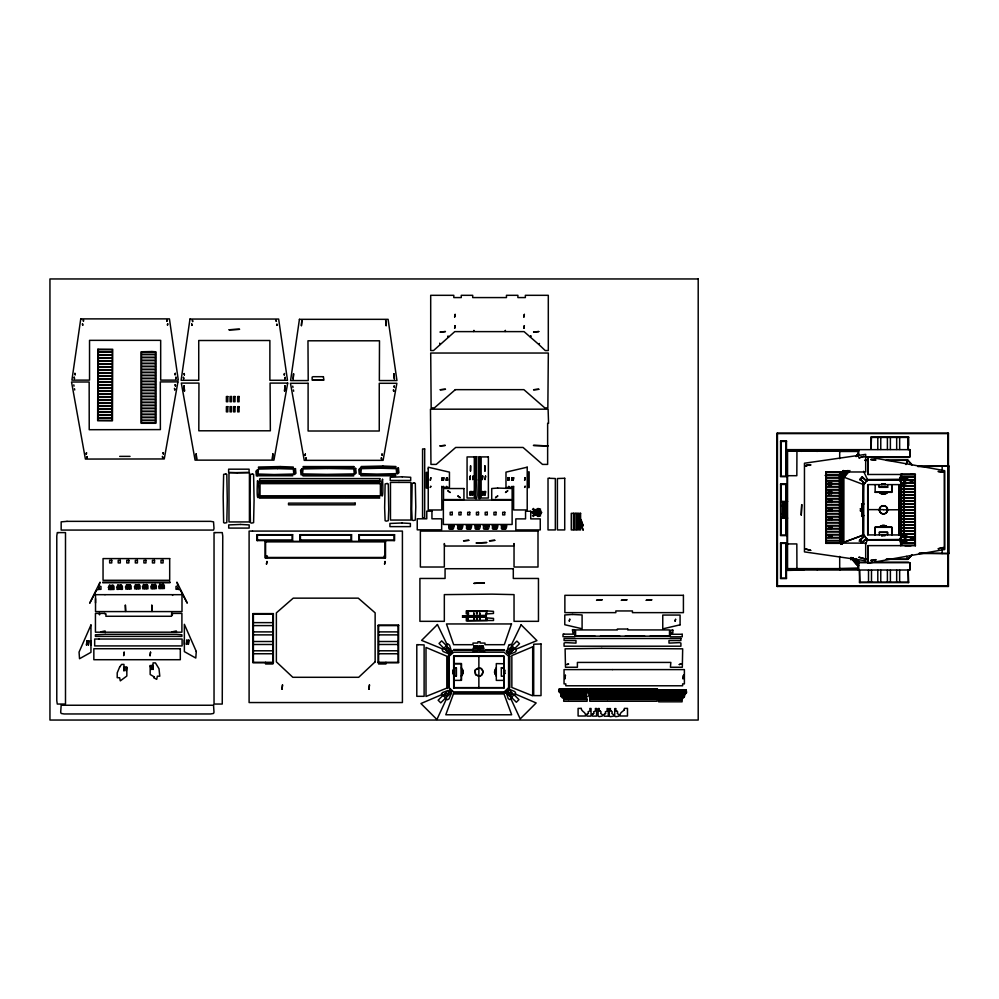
<?xml version="1.0" encoding="UTF-8"?>
<svg xmlns="http://www.w3.org/2000/svg" width="999" height="999" viewBox="0 0 999 999"><rect width="100%" height="100%" fill="white"/><g stroke="black" fill="none" stroke-linecap="round" stroke-linejoin="round"><path stroke-width="1.5" d="M786.475 502.522L786.475 484.453L780.581 484.453M99.326 589.36L98.851 587.924L98.851 589.36L96.641 590.059L89.698 603.221L100.025 582.205L98.976 585.988L100.961 586.488L100.961 589.36L99.326 589.36L99.326 587.924M504.595 671.403L504.445 671.216M504.582 673.101L504.595 672.752M463.124 672.714L463.174 671.952M857.542 565.509L857.966 561.738L856.006 559.49M855.069 559.977L858.041 563.386L858.178 561.613L856.218 559.365M474.962 670.928L475.911 674.937L478.871 676.161M482.929 671.977L481.743 674.837M533.366 513.486A1.299 1.299 0 0 0 533.741 512.812L534.178 512.624M534.015 512.137L534.065 511.75A2.76 2.76 0 0 1 536.013 509.802L536.338 509.752M536.338 509.527C534.84 508.916 533.104 512.949 534.253 511.675A2.51 2.51 0 0 1 536.101 509.977L536.938 509.315L537.387 510.027A2.51 2.51 0 0 1 539.098 511.875L539.135 512.387M539.46 512.574L539.385 513.174A2.76 2.76 0 0 1 537.437 515.122L536.763 515.209M879.295 509.627L879.42 508.691A4.183 4.183 0 0 1 887.512 508.691L887.636 509.627M883.591 509.815L899.112 509.765M539.135 512.624L539.71 512.599M83.179 319.98L83.416 321.341L83.641 320.055M539.672 512.812L538.736 514.66L536.825 514.897M810.676 550.387L805.631 549.013L810.676 550.349M870.766 459.577L875.986 460.027L870.828 459.577M938.273 471.715L943.443 472.165L938.298 471.253M533.641 512.212L533.741 512.325A1.299 1.299 0 0 0 533.354 511.6M494.68 671.203L495.442 669.018M462.712 674.175L462.974 673.463M538.436 512.899L538.249 513.349A1.848 1.848 0 0 1 535.726 514.023L535.339 513.736A1.848 1.848 0 0 1 535.339 511.113L535.726 510.826A1.848 1.848 0 0 1 537.125 510.639L537.574 510.826A1.848 1.848 0 0 1 538.436 512.899L535.714 513.648M478.871 667.782L475.249 669.879L475.249 674.075M532.729 512.075C537.025 514.66 528.871 510.439 532.679 512.949M867.407 539.735L899.25 539.485L903.533 534.915L903.533 484.615L899.25 480.044L901.797 474.013M905.968 464.373L907.754 460.239L886.313 460.239M900.599 480.531L899.537 479.57L867.407 479.807L866.483 480.619L867.382 479.582L899.412 479.695L901.922 474.063M905.968 464.535L907.891 460.289L912 464.672M865.509 544.13L867.519 539.885L899.537 540.009L900.623 539.023M462.362 674.862L461.451 675.948M475.362 669.954L478.871 667.919M478.871 687.624L478.871 656.331M882.904 535.452L882.317 535.514M840.371 473.963L843.393 470.492L840.359 474.001M855.743 456.368L858.678 454.083M840.546 474.1L843.618 470.629M856.18 456.181L858.129 453.946M840.609 474.275L843.843 470.741M856.143 456.63L857.791 454.021M844.654 470.991L840.646 475.586L842.557 476.236L842.557 543.581L840.921 544.018L840.883 475.761L843.044 476.198L848.076 470.504M840.758 475.586L844.767 470.979M841.42 543.993L841.046 475.586L844.867 471.128M845.142 471.216L841.133 475.811L841.183 544.018L842.482 543.618L842.344 476.198M841.245 476.061L845.366 471.278M846.203 471.565L842.482 476.186L840.958 475.649M847.077 470.666L842.457 475.961L842.582 543.394M842.656 476.073L847.389 470.566M847.439 470.904L842.819 476.198L842.282 543.581M859.639 540.034L862.199 542.694L859.639 540.034L864.197 536.051L863.323 535.089L843.868 542.307L843.905 477.16L848.813 471.528M849.924 470.529L843.868 477.272M864.51 483.116C862.811 486.65 864.385 479.845 859.639 479.545L862.075 476.773L866.62 480.731M860.114 479.92L862.549 477.135M867.694 479.582L866.595 481.306L862 477.297M867.694 480.057L863.71 484.615L863.71 534.915L867.694 539.972M496.303 667.707L494.48 671.977L496.303 676.248M900.723 538.461L899.412 539.885L901.922 545.516M902.596 536.463L903.908 535.089L903.908 484.49L902.596 483.066M915.059 539.572L904.033 535.214L903.158 536.326M904.345 542.519L906.88 539.822M906.767 540.084L904.507 542.345M904.682 542.832L907.204 540.134M911.875 554.782L907.754 559.353L886.313 559.353M886.313 559.178L907.891 559.29L912 554.907M461.451 676.111L463.286 671.952L461.451 667.782M538.886 510.414L539.423 509.902A2.398 2.398 0 0 0 538.586 509.465L538.473 509.777A3.284 3.284 0 0 0 537.487 508.653A2.522 2.522 0 0 1 539.198 508.791L538.886 508.978A6.219 6.219 0 0 1 539.772 509.577L540.534 509.04L540.072 509.84A3.147 3.147 0 0 1 540.909 511.151L541.133 511.813A1.686 1.686 0 0 0 541.783 512.487A1.449 1.449 0 0 0 541.133 513.261M539.048 510.626L539.597 510.102A2.572 2.572 0 0 1 540.209 511.201A1.573 1.573 0 0 1 540.247 511.838L539.959 512.187M879.432 527.185L879.907 526.735A5.557 5.557 0 0 1 886.975 526.735L887.449 527.185M907.891 460.289L886.313 460.414M904.52 477.21L906.767 479.495M900.449 481.343L905.181 476.898M902.322 483.329L907.816 478.171M902.934 483.454L907.342 479.333L904.807 476.635L900.411 480.756L904.682 476.71L907.204 479.445M904.033 535.214L904.083 484.49L903.133 483.229M863.323 535.089L864.51 536.413M863.423 535.164L864.797 536.163L859.128 541.121M860.926 543.181L866.595 538.224L867.694 539.485M866.483 538.961L867.519 540.059L899.525 539.747M862.075 542.819L866.633 538.836M867.519 539.885L866.308 538.473M858.678 561.251L857.841 561.488L855.394 558.678M858.678 563.399L857.679 563.736L852.659 557.991M850.611 557.554L857.804 565.784L858.678 565.534M480.894 675.486L479.021 676.011M903.908 484.49L915.109 480.132M843.868 542.307L863.248 535.114L863.323 515.309M883.016 484.178L882.367 484.065M884.327 484.19L883.953 484.065M875.911 559.615L870.766 560.526L872.177 560.764M942.169 548.176C948.688 546.041 929.132 551.023 943.356 547.477M73.801 384.865L74.026 386.151M74.488 388.711L74.725 389.985M875.986 560.077L870.766 560.526L872.177 560.764M867.906 563.249L868.081 545.629L867.906 563.249L944.53 549.487L944.467 470.629L867.906 456.868L867.969 474.475L867.906 456.868M292.744 386.138L292.957 387.425M293.431 389.985L293.656 391.258M275.749 320.229L276.436 321.428L275.687 319.892M276.661 325.362L276.898 323.988L277.11 325.274M805.544 465.634L810.676 464.697L805.556 465.596L806.917 465.884M805.644 466.058L806.842 465.372M809.477 465.384L810.763 465.159M479.021 676.148C484.215 676.223 484.215 667.732 479.021 667.807M533.691 512.799L534.203 512.974A2.51 2.51 0 0 0 535.901 514.81L537.2 514.872A2.51 2.51 0 0 0 539.048 513.161L539.76 512.812M885.151 535.202L881.73 535.264M817.394 451.011L817.332 449.687L817.332 450.524L807.367 450.537M119.693 456.381L130.045 456.368M776.985 433.603L948.438 433.603M871.028 437.437L908.665 437.437M780.581 441.446L786.475 441.446M908.665 445.467L908.191 436.963L908.191 449.625L909.877 449.625L909.877 456.968L864.884 456.968M547.639 445.904L547.639 423.301L548.563 423.301L548.101 409.178L430.482 409.178L430.956 464.41L436.238 464.41L455.694 447.452L523.051 447.452L542.507 464.41L547.639 464.41L547.639 445.904L533.391 445.417L548.101 445.904M908.191 448.913L908.665 436.963L871.028 436.963L871.028 448.913L871.49 436.963M803.833 450.049L787.549 450.049L787.549 570.429L803.833 569.954M833.853 450.337L834.777 450.549M787.175 450.549L839.697 450.537L839.697 458.641M787.175 451.011L858.678 451.048M839.934 451.473L858.203 451.473M839.697 451.585L839.21 450.537M871.028 457.417L908.665 457.417M864.872 460.239L867.931 460.239M864.872 460.414L867.931 460.414M917.906 466.121L949.05 466.121L949.05 553.533L919.33 553.533M917.906 466.583L948.775 466.121M944.53 470.629L944.53 549.487M825.911 471.978L865.683 471.978L865.683 454.37L804.457 463.224L804.457 551.885L865.683 560.739L865.683 543.119L825.911 543.119M900.661 545.754L900.661 474.225L911.1 474.225M867.906 474.475L915.421 474.475M901.061 474.7L914.897 474.7L914.897 476.885L901.061 476.885L901.061 474.7L901.123 476.885M825.112 475.437L840.097 475.449L840.097 542.682M787.087 475.699L796.827 475.699L796.94 450.999M840.621 475.761L841.42 475.811M780.581 476.211L786.475 476.211M901.061 477.347L914.897 477.347L914.897 479.882L901.061 479.882L901.061 477.347L901.123 479.882M899.412 479.52L867.519 479.695L863.623 471.316M901.061 480.344L914.897 480.344L914.897 482.879L901.061 482.879L901.061 480.344L901.123 482.879M831.605 483.229L828.271 482.792L831.605 482.792L831.605 484.877L828.271 484.877L831.605 484.44M901.061 483.341L914.897 483.341L914.897 485.876L901.061 485.876L901.061 483.341L901.123 485.876M881.717 484.353L885.114 484.328M881.692 484.303L885.151 484.303M863.248 484.615L864.797 483.366L860.201 479.358M901.061 486.338L914.897 486.338L914.897 488.873L901.061 488.873L901.061 486.338L901.123 488.873M887.599 487.175L879.345 487.175L879.345 484.74M901.061 489.335L914.897 489.335L914.897 491.87L901.061 491.87L901.061 489.335L901.123 491.87M831.605 491.983L828.271 491.533L831.605 491.533L831.605 493.631L828.271 493.631L831.605 493.181M875.236 492.195L891.732 492.195L891.732 484.74M901.061 492.332L914.897 492.332L914.897 494.867L901.061 494.867L901.061 492.332L901.123 494.867M840.708 493.956L842.819 493.956M840.708 494.418L842.819 494.418M901.061 495.329L914.897 495.329L914.897 497.864L901.061 497.864L901.061 495.329L901.123 497.864M901.061 498.326L914.897 498.326L914.897 500.861L901.061 500.861L901.061 498.326L901.123 500.861M831.605 500.736L828.271 500.287L831.605 500.287L831.605 502.385L828.271 501.935M901.061 501.323L914.897 501.323L914.897 503.858L901.061 503.858L901.061 501.323L901.123 503.858M787.624 501.523L780.681 501.498L780.768 518.119M861.588 503.796L863.71 503.796M861.75 504.258L863.71 504.258M901.061 504.32L914.897 504.32L914.897 506.855L901.061 506.855L901.061 504.32L901.123 506.855M780.768 505.669L787.175 505.669M780.768 505.906L787.175 505.906M901.061 507.317L914.897 507.317L914.897 509.852L901.061 509.852L901.061 507.317L901.123 509.852M860.351 508.691L862.212 508.691M860.976 509.153L862.212 509.153L862.212 503.796M831.605 509.49L828.271 509.053L831.605 509.053L831.605 511.138L828.271 511.138L831.605 510.701M867.819 509.627L883.291 509.627M901.061 510.314L914.897 510.314L914.897 512.849L901.061 512.849L901.061 510.314L901.123 512.849M534.515 510.489L532.504 509.44L533.404 508.454L534.702 510.264M860.976 510.427L862.212 510.427L862.212 516.545M860.351 510.889L862.212 510.889M539.123 512.15L539.785 512.15M539.135 512.337L539.785 512.387M901.061 513.324L914.897 513.324L914.897 515.846L901.061 515.846L901.061 513.324L901.123 515.846M780.768 513.736L787.175 513.736M780.768 513.973L787.175 513.973M861.75 515.309L863.71 515.309M861.588 515.771L863.71 515.771M901.061 516.308L914.897 516.308L914.897 518.843L901.061 518.843L901.061 516.308L901.123 518.843M781.056 518.094L787.624 518.119M831.605 518.244L828.271 517.807L831.605 517.807L831.605 519.892M901.061 519.305L914.897 519.305L914.897 521.84L901.061 521.84L901.061 519.305L901.123 521.84M901.061 522.302L914.897 522.302L914.897 524.837L901.061 524.837L901.061 522.302L901.123 524.837M901.061 525.299L914.897 525.299L914.897 527.834L901.061 527.834L901.061 525.299L901.123 527.834M840.708 525.387L842.819 525.387M840.708 525.849L842.819 525.849M831.605 526.997L828.271 526.56L831.605 526.56L831.605 528.646L828.271 528.646L831.605 528.209M901.061 528.296L914.897 528.296L914.897 530.831L901.061 530.831L901.061 528.296L901.123 530.831M901.061 531.306L914.897 531.306L914.897 533.828L901.061 533.828L901.061 531.306L901.123 533.828M879.407 532.38L887.462 532.38L887.462 534.79M901.061 534.303L914.897 534.303L914.897 536.825L901.061 536.825L901.061 534.303L901.123 536.825M862.212 534.915L863.71 534.915M899.25 534.915L899.25 484.615L867.694 484.615L867.694 534.915L899.575 534.952M257.417 535.152L292.183 535.152M300.412 535.152L351.099 535.152M359.34 535.152L394.106 535.152M780.581 535.127L786.475 535.127M831.605 535.751L828.271 535.314L831.605 535.314L831.605 537.4M881.73 535.626L885.189 535.664L885.139 534.84M831.605 536.962L828.271 537.4M901.061 537.3L914.897 537.3L914.897 539.835L901.061 539.835L901.061 537.3L901.123 539.835M257.417 540.122L292.183 540.122M300.412 540.122L351.099 540.122M359.34 540.122L394.106 540.122M901.061 540.297L914.897 540.297L914.897 542.832L901.061 542.832L901.061 540.297L901.123 542.832M265.122 541.458L385.502 541.458M780.581 543.369L786.475 543.369M840.721 543.356L825.911 543.356L825.911 471.828L840.721 471.828L840.708 543.993M901.061 543.294L914.897 543.294L914.897 545.292L901.061 545.292L901.061 543.294L901.123 545.292M787.087 543.931L796.827 543.931L796.94 568.631M867.906 545.629L915.421 545.629M919.33 553.059L948.775 553.533M265.584 555.981L267.345 555.981L267.345 557.467M385.027 555.981L384.178 555.981L384.178 557.467M265.597 557.467L385.04 557.467M864.872 559.178L867.981 559.178M864.872 559.353L867.931 559.353M859.502 562.175L868.93 562.175M874.887 562.175L908.665 562.175M858.641 562.699L909.877 562.699L909.877 570.017L787.175 569.992L787.175 449.65L801.473 449.65L801.473 451.398M858.203 568.169L839.197 568.643M787.175 568.618L858.678 568.606L858.678 560.938L858.203 568.631M787.175 569.093L839.697 569.093L839.697 556.406M908.191 570.679L908.665 582.617L859.502 582.617L859.502 570.679L859.977 582.617M780.581 578.134L786.475 578.134M859.502 582.155L908.665 582.155M776.985 585.976L948.438 585.976M177.635 587.862L178.109 589.298L180.32 589.984L187.263 603.146L176.935 582.142L177.984 585.913L175.999 586.425L175.999 589.298L177.635 589.298L177.635 587.862L177.635 589.298M95.529 598.613L95.529 602.921M252.922 614.085L273.376 614.085M253.396 622.627L272.902 622.627M253.396 625.599L272.902 625.599M378.134 625.599L398.589 625.599M253.396 631.892L272.902 631.892M378.609 631.892L398.114 631.892M253.396 634.877L272.902 634.877M378.609 634.877L398.114 634.877M184.365 640.059L184.365 644.367M90.959 640.746L90.959 645.054M253.396 641.508L272.902 641.508M378.609 641.508L398.114 641.508M253.396 644.492L272.902 644.492M378.609 644.492L398.114 644.492M253.396 650.786L272.902 650.786M378.609 650.786L398.114 650.786M253.396 653.758L272.902 653.758M378.609 653.758L398.114 653.758M453.721 656.193L504.02 656.193L504.058 688.086M252.922 662.3L273.376 662.3M378.134 662.3L398.589 662.3M453.846 663.561L461.451 663.561L461.451 680.369L453.846 680.369M453.846 663.686L461.326 663.686L461.326 680.244M503.896 663.748L496.303 663.611L496.303 680.381L503.896 680.381M503.896 667.707L501.323 667.707L501.323 676.248L503.896 676.111M453.846 667.919L456.393 667.794L456.393 676.111L453.846 676.111L456.268 675.973L456.268 667.919M501.461 667.856L503.896 667.856M503.921 670.242L504.757 670.192M453.022 673.701L453.022 670.229L453.796 670.279L452.972 670.229L452.972 673.701L453.808 673.651M503.933 673.613L504.757 673.613M453.721 687.749L504.02 687.749M503.971 692.582L453.409 692.582L453.409 693.256L503.721 693.256L503.721 692.582M807.404 569.093L801.685 569.08L801.685 569.979M809.977 569.105L817.369 569.105M537.037 509.74L537.437 509.802A2.76 2.76 0 0 1 539.385 511.75L539.472 512.387M536.6 515.197L536.013 515.122A2.76 2.76 0 0 1 534.065 513.174L534.015 512.812M478.871 676.023L476.011 674.837M883.865 535.501L884.502 535.364M537.037 509.502L538.923 510.452L539.685 512.387M536.588 515.447L534.515 514.473L533.778 512.812M843.905 477.16L863.323 484.503M903.908 535.089L915.109 539.448M839.335 475.187L839.747 542.832M480.894 668.468L482.792 670.928M863.423 484.365L863.086 503.796M539.023 514.323L539.71 514.747A2.423 2.423 0 0 0 540.247 513.511L540.222 513.136A2.747 2.747 0 0 0 539.86 512.737M902.921 536.113L907.342 540.259L904.807 542.944L900.399 538.811M902.322 536.213L907.08 540.671M900.449 538.199L905.943 543.356M538.861 514.522L539.398 515.072A2.423 2.423 0 0 1 538.598 515.521L538.461 515.234A4.046 4.046 0 0 1 537.474 516.308A2.772 2.772 0 0 0 539.21 516.171L538.861 515.996A3.834 3.834 0 0 0 539.597 515.584L540.546 515.946L540.009 515.234A3.834 3.834 0 0 0 541.046 513.511M911.875 464.797L907.754 460.239M904.345 477.023L906.88 479.72M899.412 479.695L900.723 481.081M860.114 539.622L862.549 542.395M856.155 558.903L858.203 561.251M855.206 559.44L858.203 562.874M854.27 558.728L858.228 563.274M854.52 559.353L858.041 563.386M852.909 557.829L857.891 563.598M852.834 558.354L857.679 563.623M851.348 557.504L858.203 565.372M852.047 558.478L858.191 565.534M851.298 558.016L857.754 565.372M851.485 558.566L856.53 564.36M856.168 558.591L858.191 560.914L855.806 558.828M448.613 336.988L447.977 335.989L448.289 337.262M440.334 344.205L439.697 343.206L440.01 344.48M906.568 556.418L907.891 559.29M462.712 669.717L462.974 670.441M494.83 673.513L495.092 674.25M857.891 456.206L857.542 454.295L857.679 456.068M494.63 671.977L494.68 672.752M504.283 670.204L504.295 673.613M810.014 450.986L801.685 450.549L801.722 449.65L909.877 449.65L909.839 456.968M948.438 467.033L948.438 433.141L776.985 433.141L776.985 586.45L948.438 586.45L948.438 552.584M947.976 433.141L947.976 467.033M947.976 552.584L947.976 586.45M947.751 466.121L947.751 553.533M942.157 466.121L942.157 470.654M942.157 548.975L942.157 553.533M915.359 545.754L915.296 474.225L911.038 473.976M915.234 474.475L915.234 545.629M914.834 474.7L914.834 476.885M914.834 477.347L914.834 479.882M914.834 480.344L914.834 482.879M914.834 483.341L914.834 485.876M914.834 486.338L914.834 488.873M914.834 489.335L914.834 491.87M914.834 492.332L914.834 494.867M914.834 495.329L914.834 497.864M914.834 498.326L914.834 500.861M914.834 501.323L914.834 503.858M914.834 504.32L914.834 506.855M914.834 507.317L914.834 509.852M914.834 510.314L914.834 512.849M914.834 513.324L914.834 515.846M914.834 516.308L914.834 518.843M914.834 519.305L914.834 521.84M914.834 522.302L914.834 524.837M914.834 525.299L914.834 527.834M914.834 528.296L914.834 530.831M914.834 531.306L914.834 533.828M914.834 534.303L914.834 536.825M914.834 537.3L914.834 539.835M914.834 540.297L914.834 542.832M914.834 543.294L914.834 545.292M911.013 545.754L904.982 545.754M909.839 562.699L909.839 570.017M908.191 569.954L908.191 582.617M899.649 437.437L899.649 449.438M899.649 570.142L899.649 582.155M899.112 484.74L899.112 534.79M896.677 437.437L896.677 449.438M896.677 570.142L896.677 582.155M891.87 484.74L891.87 492.332L887.749 492.332A5.919 5.919 0 0 1 879.195 492.332L875.099 492.332L875.236 484.74M891.87 534.79L891.87 527.185L875.049 527.185L875.049 534.79M891.732 534.79L891.732 527.31L875.174 527.31L875.174 534.79M890.384 437.437L890.384 449.438M890.384 570.142L890.384 582.155M887.599 484.74L887.749 487.325L879.195 487.325L879.195 484.74M887.599 534.79L887.599 532.242L879.282 532.242L879.407 534.79M887.399 437.437L887.399 449.438M887.399 570.142L887.399 582.155M885.151 484.715L885.151 483.891L881.692 483.891L881.73 484.715M880.768 437.437L880.768 449.438M880.768 570.142L880.768 582.155M877.796 437.437L877.796 449.438M877.796 570.142L877.796 582.155M871.49 570.142L871.49 582.155M868.518 570.142L868.518 582.155M867.819 484.74L867.819 534.79M863.248 484.465L863.323 504.258M863.086 515.771L863.086 535.114M861.75 503.796L861.75 509.153M861.75 510.427L861.75 515.771M860.976 508.691L860.976 510.889M860.514 508.691L860.514 510.889M858.678 451.011L858.678 456.168M858.441 449.65L858.441 451.048M858.441 568.606L858.441 570.017M858.403 449.65L858.403 451.048M858.403 568.606L858.403 570.017M858.203 451.011L858.203 456.168M839.884 449.687L839.884 451.011M839.884 568.631L839.847 569.954M839.697 472.24L839.697 475.449M836.4 450.549L836.2 451.011M831.393 482.792L831.393 484.877M831.393 491.533L831.405 493.631M831.393 500.287L831.393 502.385M831.393 509.053L831.393 511.138M831.405 517.807L831.393 519.892M831.405 526.56L831.393 528.646M831.405 535.314L831.393 537.4M829.27 482.792L829.282 484.877M829.27 491.533L829.282 493.631M829.282 500.287L829.282 502.385M829.282 509.053L829.282 511.138M829.27 517.807L829.282 519.892M829.27 526.56L829.282 528.646M829.27 535.314L829.282 537.4M829.07 482.792L829.07 484.877M829.07 491.533L829.07 493.631M829.07 500.287L829.07 502.385M829.07 509.053L829.07 511.138M829.07 517.807L829.07 519.892M829.07 526.56L829.07 528.646M829.07 535.314L829.07 537.4M817.394 568.631L817.369 569.979M817.095 450.537L817.095 451.473M786.475 502.21L786.475 483.978L780.581 483.978L780.581 535.601L786.475 535.601L786.475 517.482M786.013 441.446L786.013 476.211M786.013 484.453L786.013 502.522M786.013 517.482L786.013 535.127M786.013 543.369L786.013 578.134M785.414 501.523L785.414 518.119M785.314 501.523L785.314 518.119M784.14 501.523L784.04 518.119M782.766 501.523L782.754 518.119M782.679 501.523L782.679 518.119M781.056 441.446L781.056 476.211M781.043 517.482L781.056 535.127M781.056 543.369L781.056 578.134M777.447 433.141L777.447 586.45M672.24 632.842L671.39 632.842M669.043 636.176L650.099 636.176M644.667 636.176L625.262 636.176M619.83 636.176L600.424 636.176M594.992 636.176L576.048 636.151M533.004 511.563L533.004 513.374M504.707 670.192L504.707 673.651M484.415 652.21L484.415 650.724L479.495 650.724L479.495 649.487L478.221 649.487L478.221 650.724L473.364 650.724L473.364 652.21M480.307 615.372L479.732 612.812L479.732 615.372M480.257 617.12L479.695 619.692L479.695 617.12M474.375 615.372L473.801 612.812L473.801 615.372M474.325 617.12L473.763 619.692L473.763 617.12M468.444 615.372L468.444 612.812L467.869 615.372M468.394 617.12L467.832 619.692L467.832 617.12M453.658 656.168L453.696 688.086M453.434 670.242L453.446 673.688M398.114 625.599L398.114 662.3M394.106 534.69L394.106 540.584M385.926 662.3L385.926 663.985L378.609 663.985L378.609 625.599M385.027 541.458L385.04 557.929M359.34 534.69L359.34 540.584M351.099 534.69L351.099 540.584M334.053 535.152L317.457 535.152M323.401 380.095L313.024 380.095M300.412 534.69L300.424 540.584M292.183 534.69L292.183 540.584M272.902 614.085L272.902 663.985L265.584 663.985L265.584 662.3M265.597 541.458L265.597 557.929M257.417 534.69L257.417 540.584M253.396 614.085L253.396 662.3M237.475 472.777L249.425 472.777L249.425 521.94L228.971 521.94L228.971 472.777L249.088 472.352L249.088 469.18L228.634 469.18L228.634 472.352L237.138 472.827M99.575 613.398L99.575 614.835L99.101 613.398M887.661 509.765A4.183 4.183 0 0 1 883.466 513.961A4.183 4.183 0 0 1 879.282 509.765M879.282 527.185A5.657 5.657 0 0 1 887.599 527.185M887.524 509.765A4.046 4.046 0 0 1 883.466 513.823A4.046 4.046 0 0 1 879.42 509.765M879.557 508.716A4.046 4.046 0 0 1 887.387 508.716M537.874 513.074A2.41 2.41 0 0 1 537.362 512.075M535.851 513.698A2.597 2.597 0 0 1 535.277 512.137L538.074 512.187A5.994 5.994 0 0 0 537.362 510.739M535.664 511.863A2.847 2.847 0 0 1 535.339 511.113A2.847 2.847 0 0 0 537.187 510.664M308.104 383.291L308.104 431.006L379.258 431.006L379.258 383.291L396.865 383.291L383.104 460.352L304.245 460.352L290.484 383.291L308.104 383.291M427.172 480.706L427.16 488.086L426.286 488.086L426.286 472.39L427.185 472.39L427.172 480.706M463.936 488.536L463.936 499.575L443.519 499.575L443.519 488.536L463.936 488.536M563.823 698.526L563.823 699.188L586.875 699.2L586.875 698.538L563.823 698.526M658.091 691.058L658.091 692.382L686.475 692.394L686.475 691.071L658.091 691.058M781.056 484.453L781.056 502.21L781.056 484.453M486.638 542.519L476.298 543.006L486.638 542.519M97.902 349.213L97.652 420.741L112.462 420.791L112.712 349.275L97.902 349.213M98.127 418.094L98.114 420.279L112 420.329L112.013 418.131L98.127 418.094M98.139 415.097L98.127 417.619L112.013 417.669L112.025 415.134L98.139 415.097M98.152 412.1L98.139 414.622L112.025 414.672L112.025 412.137L98.152 412.1M98.164 409.103L98.152 411.625L112.038 411.675L112.038 409.14L98.164 409.103M98.164 406.106L98.164 408.628L112.038 408.678L112.05 406.143L98.164 406.106M98.177 403.109L98.164 405.631L112.05 405.681L112.063 403.146L98.177 403.109M98.189 400.112L98.177 402.634L112.063 402.684L112.075 400.162L98.189 400.112M98.202 397.115L98.189 399.637L112.075 399.687L112.088 397.165L98.202 397.115M98.214 394.118L98.202 396.64L112.088 396.69L112.1 394.155L98.214 394.118M98.227 391.121L98.214 393.643L112.1 393.693L112.1 391.158L98.227 391.121M98.227 388.112L98.227 390.646L112.1 390.696L112.113 388.161L98.227 388.112M98.239 385.114L98.227 387.649L112.113 387.699L112.125 385.164L98.239 385.114M98.252 382.13L98.239 384.652L112.125 384.702L112.138 382.18L98.252 382.118M98.264 379.133L98.252 381.655L112.138 381.705L112.15 379.183L98.264 379.133M98.277 376.136L98.264 378.671L112.15 378.708L112.163 376.173L98.277 376.136M98.289 373.139L98.277 375.661L112.163 375.711L112.163 373.176L98.289 373.139M98.289 370.142L98.289 372.664L112.175 372.714L112.175 370.179L98.289 370.142M98.302 367.132L98.302 369.667L112.175 369.717L112.188 367.182L98.302 367.132M98.314 364.136L98.302 366.67L112.188 366.72L112.2 364.185L98.314 364.136M98.327 361.139L98.314 363.673L112.2 363.723L112.213 361.188L98.327 361.139M98.339 358.142L98.327 360.676L112.213 360.726L112.225 358.191L98.339 358.142M98.352 355.144L98.339 357.679L112.225 357.729L112.225 355.194L98.352 355.144M98.352 352.147L98.352 354.682L112.238 354.732L112.238 352.197L98.352 352.147M98.364 349.687L98.364 351.685L112.238 351.735L112.25 349.737L98.364 349.687M447.302 477.647L447.589 480.294L447.302 477.647M484.865 465.834L484.952 471.066L484.865 465.834M531.893 512.4L532.517 512.562L531.893 512.4M80.757 318.881L71.916 380.119L89.535 380.119L89.535 340.347L160.677 340.347L160.677 380.119L178.284 380.119L169.43 318.881L80.757 318.881M189.972 319.056L181.119 380.282L198.739 380.282L198.739 340.509L269.88 340.509L269.88 380.282L287.487 380.282L278.646 319.056L189.972 319.056M299.425 319.33L290.584 380.557L308.204 380.557L307.967 340.796L379.495 340.796L379.345 380.557L396.953 380.557L388.099 319.33L299.425 319.33M82.492 323.826L82.73 325.187L82.492 323.826M74.226 377.235L74.463 378.596L74.226 377.235M74.913 373.389L75.15 374.75L74.913 373.389M162.487 456.493L162.725 457.867L162.487 456.493M163.162 452.659L163.399 454.021L163.162 452.659M174.538 388.486L174.775 389.86L174.538 388.486M175.212 384.652L175.449 386.014L175.212 384.652M177.922 381.88L164.261 458.953L85.402 459.065L71.541 382.018L89.161 381.993L89.223 429.707L160.377 429.607L160.315 381.905L177.922 381.88M191.733 324.001L191.97 325.362L191.733 324.001M192.42 320.155L192.645 321.516L192.42 320.155M183.466 377.397L183.704 378.771L183.466 377.397M184.153 373.564L184.39 374.925L184.153 373.564M301.86 320.429L301.411 325.637L301.86 320.429M293.594 373.838L293.144 379.046L293.594 373.838M859.04 557.23L864.085 558.603L859.04 557.28M272.852 453.846L272.402 459.053L272.852 453.846M284.99 385.851L284.54 391.059L284.99 385.851M287.7 383.092L273.938 460.139L195.08 460.139L181.331 383.092L198.951 383.092L198.813 430.794L270.342 430.794L270.092 383.092L287.7 383.092M381.331 457.892L381.568 459.253L381.331 457.892M382.018 454.046L382.255 455.407L382.018 454.046M393.469 389.897L393.706 391.258L393.469 389.897M394.155 386.051L394.393 387.425L394.155 386.051M657.542 691.783L657.192 693.431L588.836 693.431L588.473 691.783L657.542 691.783M657.579 696.503L657.217 698.151L589.722 698.151L589.36 696.503L657.579 696.503M534.752 514.585L533.404 516.508L532.529 515.559L534.752 514.585M534.552 514.585L533.778 515.297L534.552 514.585M511.5 623.95L504.308 644.692L484.977 644.692L484.977 643.069L480.082 643.069L480.082 641.733L477.884 641.733L477.884 643.069L473.002 643.069L473.002 644.692L453.658 644.692L446.466 623.95L511.5 623.95M453.421 693.943L445.791 714.772L511.663 714.772L504.033 693.943L453.421 693.943M587.474 691.795L586.85 693.368L560.551 693.381L559.09 691.808L587.474 691.795M586.975 696.515L586.351 698.089L562.562 698.089L561.113 696.515L586.975 696.515M481.468 646.041L480.969 647.277L479.845 646.815L479.845 646.041L481.468 646.041M483.391 646.203L482.28 647.689L482.28 645.741L483.391 646.203M451.261 693.493L449.001 698.875L447.415 699.762L445.741 698.076L450.799 693.019L451.261 693.493M508.791 645.229L506.993 651.086L512.05 646.028L510.377 644.343L508.791 645.229M90.959 624.987L79.058 652.11L79.533 658.728L90.959 652.322L90.959 624.987M382.542 479.32C378.546 490.996 384.29 510.114 382.542 479.32M446.228 699.362L436.9 719.492L420.941 703.533L441.57 694.717L442.607 695.754L438.136 700.224L440.746 702.834L445.217 698.363L446.228 699.362M521.116 624.8L511.5 644.642L512.425 645.566L516.895 641.096L519.505 643.706L515.034 648.176L516.008 649.15L536.938 640.621L521.116 624.8M109.465 585.239L108.267 587.549L109.003 587.762L108.591 589.497L110.24 589.497L110.24 585.451L109.465 585.239M117.82 585.089L116.621 587.412L117.358 587.624L116.945 589.36L118.581 589.36L118.581 585.314L117.82 585.089M126.598 584.802L125.399 587.125L126.136 587.325L125.724 589.06L127.373 589.06L127.373 585.014L126.598 584.802M135.564 584.615L134.365 586.925L135.102 587.137L134.69 588.873L136.339 588.873L136.339 584.827L135.564 584.615M143.556 584.54L142.358 586.85L143.094 587.062L142.682 588.798L144.331 588.798L144.331 584.752L143.556 584.54M151.985 584.49L150.787 586.8L151.523 587.012L151.099 588.748L152.747 588.748L152.747 584.702L151.985 584.49M159.803 584.315L158.616 586.638L159.34 586.85L158.928 588.586L160.577 588.586L160.577 584.54L159.803 584.315M119.63 667.082L117.208 672.864L117.208 677.709L119.63 677.709L120.305 680.868L126.836 676.011L126.836 666.957L126.299 671.053L125.812 666.957L124.438 666.957L123.963 671.053L123.963 664.41L121.578 664.41L119.63 667.082M447.989 490.884L450.099 492.445L447.989 490.884M457.979 496.028L460.089 497.589L457.979 496.028M453.896 526.036C454.17 528.633 451.386 532.405 452.247 525.099L453.896 525.099L453.896 526.036M462.624 526.036C462.899 528.633 460.127 532.405 460.976 525.099L462.624 525.099L462.624 526.036M471.491 526.036C471.765 528.633 468.993 532.405 469.842 525.099L471.491 525.099L471.491 526.036M480.132 526.036C480.407 528.633 477.634 532.405 478.496 525.099L480.132 525.099L480.132 526.036M489.011 526.036C489.285 528.633 486.513 532.405 487.362 525.099L489.011 525.099L489.011 526.036M497.614 526.036C497.889 528.633 495.117 532.405 495.979 525.099L497.614 525.099L497.614 526.036M506.568 526.036C506.843 528.633 504.058 532.405 504.92 525.099L506.568 525.099L506.568 526.036M154.158 676.835L153.646 677.684L156.706 679.345L157.367 676.186L159.79 676.186L158.991 668.706L155.432 662.886L153.047 662.886L153.047 669.53L152.56 665.434L151.186 665.434L151.186 669.53L150.162 665.434L150.162 674.487L154.158 676.835M530.844 335.989L530.207 336.988L524.063 331.618L505.369 331.618L505.369 330.369L504.907 331.618L473.926 331.618L473.926 330.369L473.464 331.618L454.77 331.618L433.529 350.549L430.706 350.549L430.694 295.317L453.808 295.317L453.808 297.577L461.263 297.577L461.263 295.317L472.702 295.317L472.702 297.577L506.456 297.577L506.456 295.317L517.894 295.317L517.894 297.577L525.349 297.577L525.349 295.317L548.301 295.317L548.301 350.549L545.217 350.549L538.811 344.48L539.435 343.494L538.486 344.205L530.531 337.262L530.844 335.989M600.112 710.938L599.1 710.789L599.313 708.541L598.101 708.541L598.101 716.158L599.213 716.62L602.147 716.158L602.609 714.897L600.624 713.311L601.098 711.9L600.112 710.938M611.288 710.988L610.277 710.838L610.489 708.591L609.29 708.591L609.29 716.208L610.401 716.67L613.336 716.208L613.798 714.947L611.813 713.361L612.275 711.95L611.288 710.988M616.733 710.988L615.721 710.826L615.933 708.578L614.722 708.578L614.722 716.196L615.834 716.67L618.768 716.196L619.23 714.947L617.245 713.348L617.719 711.937L616.733 710.988M686.475 692.757L685.027 694.342L658.716 694.317L658.091 692.744L686.475 692.757M683.89 697.265L682.429 698.838L658.653 698.838L658.029 697.265L683.89 697.265M437.437 624.562L421.615 640.384L442.545 648.913L443.519 647.939L439.048 643.468L441.658 640.859L446.128 645.329L447.053 644.405L437.437 624.562M443.893 648.214L442.207 649.899L443.094 651.485L448.476 653.746L448.951 653.284L443.893 648.214M446.053 646.066L444.118 648.001L445.467 649.35L447.402 647.414L446.053 646.066M447.939 644.193L446.266 645.866L451.323 650.923L449.525 645.067L447.939 644.193M447.727 647.752L445.791 649.687L447.015 650.911L448.951 648.988L447.727 647.752M448.464 650.224L450.724 653.184L448.464 650.224M449.987 652.984L449.288 654.632L449.987 652.984M452.048 650.948L451.348 652.584L452.048 650.948M442.607 692.557L441.371 693.793L443.057 695.466L448.114 690.409L442.607 692.557M444.78 694.43L443.431 695.779L445.367 697.714L446.715 696.365L444.78 694.43M446.203 693.081L444.98 694.305L446.915 696.241L448.139 695.004L446.203 693.081M450.162 689.36L449.388 691.071L450.162 689.36M450.062 690.958L447.764 693.893L450.062 690.958M451.648 690.809L450.874 692.532L451.648 690.809M506.356 650.973L507.055 652.622L506.356 650.973M510.801 647.976L509.565 649.213L511.5 651.148L512.737 649.912L510.801 647.976M512.4 646.365L511.051 647.714L512.974 649.65L514.323 648.301L512.4 646.365M510.202 650.212L507.942 653.171L510.202 650.212M508.616 653.221L509.328 654.869L508.616 653.221M514.672 648.638L509.602 653.696L510.077 654.17L515.472 651.897L516.346 650.324L514.672 648.638M506.905 690.297L509.178 693.256L506.905 690.297M508.578 688.636L507.792 690.346L508.578 688.636M506.406 691.183L505.619 692.894L506.406 691.183M509.39 689.322L508.928 689.797L513.986 694.854L515.659 693.181L514.785 691.595L509.39 689.322M506.431 692.869L508.229 698.726L509.815 699.6L511.488 697.926L506.431 692.869M510.726 692.295L508.791 694.23L510.027 695.466L511.95 693.531L510.726 692.295M512.287 693.83L510.352 695.766L511.7 697.115L513.636 695.192L512.287 693.83M511.875 697.777L510.876 698.788L520.204 718.905L536.163 702.959L515.534 694.13L514.497 695.167L518.968 699.637L516.346 702.247L511.875 697.777M375.137 661.862L358.691 677.297L292.819 677.297L276.373 661.862L276.373 612.849L293.231 598.151L358.279 598.151L375.137 612.849L375.137 661.862M508.591 687.749L504.02 692.032L453.721 692.032L449.15 687.749L449.15 656.193L453.721 652.21L504.02 652.21L508.591 656.193L508.591 687.749M887.524 492.332L887.062 492.757A5.769 5.769 0 0 1 879.869 492.757L879.407 492.332L887.524 492.332M455.307 389.66L434.39 407.892L431.168 407.892L430.706 353.034L548.326 353.034L547.852 407.892L544.805 407.892L523.901 389.66L455.307 389.66M587.412 714.048L586.525 714.385L586.987 716.108L591.033 716.108L591.033 708.491L589.835 708.491L590.047 710.739L588.049 711.85L588.511 713.261L587.412 714.048M592.956 714.048L592.057 714.385L592.532 716.108L596.565 716.108L596.565 708.491L595.367 708.491L595.579 710.739L593.581 711.85L594.043 713.261L592.956 714.048M604.645 714.135L603.758 714.472L604.22 716.196L608.266 716.196L608.266 708.578L607.067 708.578L607.267 710.826L605.282 711.937L605.744 713.348L604.645 714.135M853.358 558.016L850.861 559.615L853.358 558.016M624.113 710.102C622.14 711.975 619.567 712.799 620.104 715.996L627.484 715.996L627.484 708.391L624.412 708.391L624.113 710.102M112.8 585.189L112.388 589.46L114.036 589.46L114.036 588.523C113.686 587.487 114.723 586.126 112.8 585.189M121.191 585.089L120.779 589.36L122.415 589.36L122.415 588.436C122.078 587.387 123.114 586.026 121.191 585.089M129.932 584.727L129.508 588.998L131.156 588.998L131.156 588.061C130.819 587.025 131.856 585.664 129.932 584.727M138.873 584.54L138.449 588.811L140.097 588.811L140.097 587.874C139.748 586.838 140.797 585.476 138.873 584.54M146.728 584.515L146.316 588.786L147.952 588.786L147.952 587.862C147.615 586.813 148.651 585.451 146.728 584.515M155.07 584.365L154.658 588.636L156.294 588.636L156.294 587.712C155.956 586.663 156.993 585.302 155.07 584.365M163.149 584.265L162.725 588.523L164.373 588.523L164.373 587.599C164.036 586.55 165.072 585.189 163.149 584.265M497.677 496.016L495.579 497.577L497.677 496.016M507.667 490.859L505.556 492.432L507.667 490.859M449.051 526.835C447.664 529.895 452.147 530.869 450.274 525.099L448.626 525.099L449.051 526.835M457.842 526.835C456.456 529.895 460.939 530.869 459.078 525.099L457.43 525.099L457.842 526.835M466.695 526.835C465.309 529.895 469.792 530.869 467.932 525.099L466.283 525.099L466.695 526.835M475.312 526.835C473.926 529.895 478.409 530.869 476.535 525.099L474.9 525.099L475.312 526.835M483.641 526.835C482.255 529.895 486.738 530.869 484.877 525.099L483.229 525.099L483.641 526.835M492.594 526.835C491.208 529.895 495.704 530.869 493.831 525.099L492.182 525.099L492.594 526.835M501.598 526.835C500.212 529.895 504.707 530.869 502.834 525.099L501.186 525.099L501.598 526.835M487.587 620.504L466.333 620.928L466.333 617.931L467.057 617.931L467.057 620.504L476.598 620.504L476.598 617.931L477.322 617.931L477.322 620.504L486.863 620.504L486.863 617.931L493.518 618.393L493.518 620.504L487.587 620.504M581.368 521.628L583.216 525.936L581.018 519.53L581.368 521.628M581.368 525.949L583.216 530.257L581.018 523.863L581.368 525.949M257.505 480.869C255.744 511.663 261.488 492.544 257.505 480.869M532.679 646.803L511.85 655.581L511.85 687.462L532.679 695.816L532.679 646.803M446.828 688.111L425.999 696.465L425.999 647.452L446.828 656.218L446.828 688.111M527.21 467.195L505.981 472.14L505.981 487.362L508.803 487.362L508.803 486.313L509.228 487.362L511.65 487.362L512.05 486.313L512.05 487.362L513.224 487.362L513.623 486.313L513.623 509.952L527.21 509.952L527.21 467.195M680.082 624.837L662.762 628.87L662.762 615.059L680.082 615.059L680.082 624.837M86.501 452.759L86.264 454.12L86.501 452.759M87.188 456.605L86.95 457.967L87.188 456.605M184.041 385.851L184.49 391.059L184.041 385.851M196.179 453.846L196.628 459.053L196.179 453.846M305.344 454.046L305.107 455.407L305.344 454.046M306.031 457.892L305.794 459.253L306.031 457.892M167.02 319.98L166.783 321.341L167.02 319.98M167.707 323.826L167.457 325.187L167.695 323.826M385.689 320.429L386.126 325.637L385.689 320.429M175.287 373.389L175.05 374.75L175.287 373.389M175.974 377.235L175.737 378.596L175.974 377.235M284.465 373.564L284.228 374.925L284.465 373.564M285.152 377.397L284.915 378.771L285.152 377.397M393.956 373.838L394.393 379.046L393.956 373.838M864.085 456.443L859.04 457.842L864.085 456.443M470.579 465.834L470.492 471.066L470.579 465.834M508.129 477.622L507.842 480.269L508.129 477.622M528.246 477.572L528.271 487.562L529.145 487.562L529.145 471.878L528.246 471.878L528.246 477.572M698.201 278.958L49.95 278.958L49.95 720.042L698.201 720.042L698.201 278.958M455.119 314.41L454.645 317.02L455.119 314.41M524.338 314.41L523.876 317.02L524.338 314.41M455.119 325.662L454.645 328.271L455.119 325.662M524.338 325.662L523.876 328.271L524.338 325.662M239.498 329.295L229.108 329.782L239.498 329.295M445.404 331.556L440.234 332.043L445.404 331.556M538.761 331.556L533.591 332.043L538.761 331.556M151.948 351.536L141.096 351.773L141.096 423.289L155.894 423.289L155.894 351.773L151.948 351.536M155.432 352.235L141.558 352.235L141.558 354.233L155.432 354.233L155.432 352.235M155.432 354.695L141.558 354.695L141.558 357.23L155.432 357.23L155.432 354.695M155.432 357.692L141.558 357.692L141.558 360.227L155.432 360.227L155.432 357.692M155.432 360.689L141.558 360.689L141.558 363.224L155.432 363.224L155.432 360.689M155.432 363.686L141.558 363.686L141.558 366.221L155.432 366.221L155.432 363.686M155.432 366.683L141.558 366.683L141.558 369.218L155.432 369.218L155.432 366.683M155.432 369.692L141.558 369.692L141.558 372.215L155.432 372.215L155.432 369.692M155.432 372.689L141.558 372.689L141.558 375.212L155.432 375.212L155.432 372.689M155.432 375.686L141.558 375.686L141.558 378.221L155.432 378.221L155.432 375.686M323.401 376.698L313.024 376.698L312.138 377.16L312.138 380.095L323.901 380.095L323.401 376.698M155.432 378.683L141.558 378.683L141.558 381.218L155.432 381.218L155.432 378.683M155.432 381.68L141.558 381.68L141.558 384.203L155.432 384.203L155.432 381.68M155.432 384.665L141.558 384.677L141.558 387.2L155.432 387.2L155.432 384.677M155.432 387.674L141.558 387.674L141.558 390.197L155.432 390.197L155.432 387.674M445.429 389.273L440.259 389.747L445.429 389.273M538.786 389.273L533.616 389.747L538.786 389.273M155.432 390.671L141.558 390.671L141.558 393.194L155.432 393.194L155.432 390.671M155.432 393.668L141.558 393.668L141.558 396.203L155.432 396.203L155.432 393.668M227.809 396.528L226.386 396.528L226.386 401.735L227.809 401.735L227.809 396.528M231.468 396.528L230.045 396.528L230.045 401.735L231.468 401.735L231.468 396.528M235.027 396.528L233.604 396.528L233.604 401.735L235.027 401.735L235.027 396.528M239.086 396.528L237.662 396.528L237.662 401.735L239.086 401.735L239.086 396.528M155.432 396.665L141.558 396.665L141.558 399.2L155.432 399.2L155.432 396.665M155.432 399.662L141.558 399.662L141.558 402.197L155.432 402.197L155.432 399.662M155.432 402.659L141.558 402.659L141.558 405.194L155.432 405.194L155.432 402.659M155.432 405.656L141.558 405.656L141.558 408.191L155.432 408.191L155.432 405.656M227.809 406.655L226.386 406.655L226.386 411.863L227.809 411.863L227.809 406.655M231.468 406.655L230.045 406.655L230.045 411.863L231.468 411.863L231.468 406.655M235.027 406.655L233.604 406.655L233.604 411.863L235.027 411.863L235.027 406.655M239.086 406.655L237.662 406.655L237.662 411.863L239.086 411.863L239.086 406.655M155.432 408.653L141.558 408.653L141.558 411.188L155.432 411.188L155.432 408.653M155.432 411.65L141.558 411.65L141.558 414.185L155.432 414.185L155.432 411.65M155.432 414.647L141.558 414.647L141.558 417.182L155.432 417.182L155.432 414.647M155.432 417.644L141.558 417.644L141.558 420.179L155.432 420.179L155.432 417.644M155.432 420.641L141.558 420.641L141.558 422.827L155.432 422.827L155.432 420.641M786.475 440.971L780.581 440.971L780.581 476.685L786.475 476.685L786.475 440.971M445.204 445.417L440.035 445.904L445.204 445.417M424.675 448.951L422.565 448.951L422.565 517.719L424.675 517.719L424.675 448.951M476.735 456.718L475.412 456.718L475.412 479.295L476.735 479.295L476.735 456.718M480.057 456.73L478.733 456.73L478.733 479.308L480.057 479.308L480.057 456.73M474.3 456.93L467.07 456.93L467.07 498.026L474.3 498.026L474.3 456.93M488.374 456.918L481.143 456.918L481.143 498.026L488.374 498.026L488.374 456.918M382.817 466.021L361.151 466.521L361.151 467.47L395.916 467.47L395.916 466.521L382.817 466.021M280.157 466.558L258.491 467.045L258.491 467.994L293.256 467.994L293.256 467.045L280.157 466.558M353.821 466.57L303.134 466.57L303.134 467.52L353.821 467.52L353.821 466.57M398.439 468.032L397.49 468.032L397.49 473.926L398.926 472.714L398.439 468.032M360.227 468.281L358.791 469.493L359.278 474.175L360.227 474.175L360.227 468.281M380.457 468.206L361.388 468.681L360.914 472.452L361.388 473.638L376.998 474.1L396.153 473.638L396.615 472.452L396.153 468.681L380.457 468.206M327.834 468.469L303.084 468.943L302.622 472.714L303.084 473.901L326.623 474.363L353.771 473.901L354.233 472.714L353.771 468.943L327.834 468.469M355.681 468.381L354.732 468.381L354.732 474.275L356.181 473.064L355.681 468.381M277.572 468.631L258.504 469.093L258.029 472.877L258.504 474.05L274.113 474.525L293.269 474.05L293.731 472.877L293.269 469.093L277.572 468.631M295.454 468.631L294.505 468.631L294.505 474.525L295.941 473.314L295.454 468.631M302.01 468.918L300.562 470.129L301.061 474.812L302.01 474.812L302.01 468.918M428.234 468.831L428.234 509.977L441.845 509.977L441.808 486.338L442.22 487.375L443.394 487.375L443.394 486.338L443.793 487.375L446.216 487.375L446.628 486.338L446.628 487.375L449.45 487.375L449.45 472.152L428.234 467.22L428.234 468.831M257.342 470.017L255.894 471.216L256.393 475.911L257.342 475.911L257.342 470.017M840.259 472.29L826.373 472.29L826.373 474.488L840.259 474.488L840.259 472.29M225.699 473.913L223.639 474.388L223.177 496.753L223.639 522.602L224.75 523.076L226.81 522.602L227.273 500.237L226.81 474.388L225.699 473.913M252.485 473.963L250.424 474.438L249.962 496.79L250.424 522.652L251.536 523.114L253.596 522.652L254.071 500.287L253.596 474.438L252.485 473.963M273.589 474.825L257.979 474.825L257.979 475.774L292.744 475.774L292.744 474.825L273.589 474.825M326.536 474.95L303.009 474.95L303.009 475.899L353.683 475.899L353.683 474.95L326.536 474.95M376.473 474.837L360.864 474.837L360.864 475.786L395.629 475.786L395.629 474.837L376.473 474.837M840.259 474.95L826.373 474.95L826.373 477.485L840.259 477.485L840.259 474.95M470.304 476.073L469.905 479.52L470.304 476.073M473.139 476.073L472.739 479.52L473.139 476.073M482.704 476.061L482.305 479.52L482.704 476.061M485.539 476.061L485.139 479.52L485.539 476.061M402.197 476.81L390.247 477.285L390.247 480.457L410.701 480.457L410.701 477.285L402.197 476.81M430.794 477.684L430.332 480.294L430.794 477.684M442.22 477.684L441.808 480.294L442.22 477.684M443.793 477.684L443.394 480.294L443.793 477.684M446.628 477.684L446.216 480.294L446.628 477.684M509.228 477.659L508.803 480.269L509.228 477.659M512.05 477.659L511.65 480.269L512.05 477.659M513.623 477.659L513.224 480.269L513.623 477.659M525.099 477.659L524.637 480.269L525.099 477.659M840.259 477.947L826.373 477.947L826.373 480.482L840.259 480.482L840.259 477.947M549.413 478.284L548.014 478.284L548.014 529.92L555.332 529.92L555.332 478.521L549.413 478.284M564.722 478.284L557.405 478.521L557.405 529.92L564.722 529.92L564.722 478.284M379.782 478.608L259.865 478.608L259.403 480.669L380.057 480.669L379.782 478.608M480.119 480.007L478.783 480.007L478.783 498.526L480.119 498.526L480.119 480.007M476.71 480.019L475.387 480.019L475.387 498.526L476.71 498.526L477.185 495.254L476.71 480.019M840.259 480.944L826.373 480.944L826.373 483.479L840.259 483.479L840.259 480.944M379.782 481.393L259.403 481.393L259.403 482.904L379.782 482.904L379.782 481.393M398.976 482.417L390.472 482.417L390.472 520.054L410.926 520.054L410.926 482.417L398.976 482.417M414.198 482.904L412.137 483.366L411.675 509.228L412.137 520.067L413.249 520.541L415.309 520.067L415.784 507.155L415.309 483.366L414.198 482.904M387.175 483.491L385.114 483.966L384.64 507.742L385.114 520.666L386.226 521.141L388.286 520.666L388.748 509.815L388.286 483.966L387.175 483.491M380.407 483.641L260.027 483.641L260.027 495.791L380.407 495.791L380.407 483.641M840.259 483.941L826.373 483.941L826.373 486.476L840.259 486.476L840.259 483.941M430.794 486.338L430.332 487.375L430.794 486.338M525.099 486.313L524.637 487.362L525.099 486.313M840.259 486.938L826.373 486.938L826.373 489.473L840.259 489.473L840.259 486.938M497.602 488.061L491.72 488.523L491.72 499.562L512.137 499.562L512.137 488.523L497.602 488.061M840.259 489.935L826.373 489.935L826.373 492.47L840.259 492.47L840.259 489.935M470.304 491.496L469.905 494.955L470.304 491.496M471.603 491.496L471.116 494.955L471.603 491.496M473.139 491.496L472.739 494.955L473.139 491.496M482.704 491.496L482.305 494.942L482.704 491.496M484.328 491.496L483.841 494.942L484.328 491.496M485.539 491.496L485.139 494.942L485.539 491.496M840.259 492.932L826.373 492.932L826.373 495.467L840.259 495.467L840.259 492.932M840.259 495.929L826.373 495.929L826.373 498.464L840.259 498.464L840.259 495.929M345.504 496.528L259.802 497.002L259.328 498.076L379.707 498.064L379.245 496.99L345.504 496.528M840.259 498.926L826.373 498.926L826.373 501.461L840.259 501.461L840.259 498.926M512.125 500.099L443.369 500.099L443.369 524.463L512.125 524.463L512.125 500.099M840.259 501.923L826.373 501.923L826.373 504.458L840.259 504.458L840.259 501.923M355.169 503.146L288.524 503.146L288.524 504.807L355.169 504.807L355.169 503.146M801.735 504.632L801.248 515.009L801.735 504.632M840.259 504.92L826.373 504.92L826.373 507.455L840.259 507.455L840.259 504.92M840.259 507.917L826.373 507.917L826.373 510.452L840.259 510.452L840.259 507.917M840.259 510.914L826.373 510.914L826.373 513.449L840.259 513.449L840.259 510.914M431.943 511.163L426.773 511.163L426.773 518.806L417.232 518.806L417.232 529.832L441.658 529.832L441.658 518.806L431.943 518.806L431.943 511.163M530.731 511.251L525.549 511.251L525.549 518.881L515.834 518.881L515.834 529.92L540.259 529.92L540.259 518.881L530.731 518.881L530.731 511.251M452.26 512.275L450.174 512.275L450.174 514.897L452.26 514.897L452.26 512.275M461.014 512.275L458.928 512.275L458.928 514.897L461.014 514.897L461.014 512.275M469.767 512.275L467.682 512.275L467.682 514.897L469.767 514.897L469.767 512.275M478.521 512.275L476.436 512.275L476.436 514.897L478.521 514.897L478.521 512.275M487.275 512.275L485.189 512.275L485.189 514.897L487.275 514.897L487.275 512.275M496.028 512.275L493.943 512.275L493.943 514.897L496.028 514.897L496.028 512.275M504.782 512.275L502.697 512.275L502.697 514.897L504.782 514.897L504.782 512.275M573.451 513.324L571.278 513.324L571.278 529.92L573.451 529.92L573.451 513.324M575.948 513.324L574.175 513.324L574.175 529.92L575.948 529.92L575.948 513.324M578.171 513.324L576.773 513.324L576.773 529.92L578.171 529.92L578.171 513.324M580.594 513.324L579.32 513.324L579.32 529.92L580.594 529.92L580.594 513.324M840.259 513.911L826.373 513.911L826.373 516.446L840.259 516.446L840.259 513.911M840.259 516.908L826.373 516.908L826.373 519.443L840.259 519.443L840.259 516.908M840.259 519.905L826.373 519.905L826.373 522.44L840.259 522.44L840.259 519.905M67.02 521.353L61.164 521.853L61.164 530.069L213.536 530.069L213.998 528.421L213.536 521.853L210.577 521.353L67.02 521.353M401.873 522.989L389.922 523.451L389.922 526.623L410.377 526.623L410.377 523.451L401.873 522.989M840.259 522.902L826.373 522.902L826.373 525.437L840.259 525.437L840.259 522.902M240.659 524.45L228.709 524.912L228.709 528.084L249.163 528.084L249.163 524.912L240.659 524.45M451.873 525.099L450.674 525.099L450.674 529.145L451.873 529.145L451.873 525.099M460.626 525.099L459.428 525.099L459.428 529.145L460.626 529.145L460.626 525.099M469.393 525.099L468.181 525.099L468.181 529.145L469.393 529.145L469.393 525.099M478.146 525.099L476.935 525.099L476.935 529.145L478.146 529.145L478.146 525.099M486.9 525.099L485.689 525.099L485.689 529.145L486.9 529.145L486.9 525.099M495.654 525.099L494.443 525.099L494.443 529.145L495.654 529.145L495.654 525.099M504.408 525.099L503.196 525.099L503.196 529.145L504.408 529.145L504.408 525.099M840.259 525.899L826.373 525.899L826.373 528.434L840.259 528.434L840.259 525.899M840.259 528.896L826.373 528.896L826.373 531.431L840.259 531.431L840.259 528.896M252.497 531.081L249.101 531.081L249.101 702.547L402.41 702.547L402.41 531.081L252.497 531.081M537.999 531.081L420.367 531.081L420.367 567.02L444.33 567.02L444.33 543.556L444.805 546.028L513.561 546.028L514.035 543.556L514.035 567.02L537.999 567.02L537.999 531.081M840.259 531.893L826.373 531.893L826.373 534.428L840.259 534.428L840.259 531.893M58.504 532.592L57.28 532.592L56.781 535.988L56.781 700.649L57.28 704.045L65.497 704.045L65.497 532.592L58.504 532.592M215.684 532.592L214.036 532.592L214.036 704.045L222.253 704.045L222.752 535.988L222.253 532.592L215.684 532.592M292.645 534.69L256.943 534.69L256.943 540.584L292.645 540.584L292.645 534.69M351.573 534.69L299.95 534.69L299.95 540.584L351.573 540.584L351.573 534.69M394.568 534.69L358.866 534.69L358.866 540.584L394.568 540.584L394.568 534.69M840.259 534.89L826.373 534.89L826.373 537.425L840.259 537.425L840.259 534.89M840.259 537.887L826.373 537.887L826.373 540.422L840.259 540.422L840.259 537.887M468.781 540.322L463.598 540.796L468.781 540.322M494.767 540.322L489.572 540.796L494.767 540.322M840.259 540.884L826.373 540.884L826.373 542.894L840.259 542.894L840.259 540.884M385.502 541.658L265.122 541.658L265.122 557.929L385.502 557.929L385.502 541.658M786.475 542.907L780.581 542.907L780.581 578.608L786.475 578.608L786.475 542.907M169.693 558.591L103.047 558.591L103.047 580.294L169.693 580.294L169.693 558.591M111.751 560.314L109.653 560.314L109.653 562.937L111.751 562.937L111.751 560.314M120.305 560.314L118.207 560.314L118.207 562.937L120.305 562.937L120.305 560.314M128.859 560.314L126.761 560.314L126.761 562.937L128.859 562.937L128.859 560.314M137.412 560.314L135.327 560.314L135.327 562.937L137.412 562.937L137.412 560.314M145.966 560.314L143.881 560.314L143.881 562.937L145.966 562.937L145.966 560.314M154.533 560.314L152.435 560.314L152.435 562.937L154.533 562.937L154.533 560.314M163.087 560.314L160.989 560.314L160.989 562.937L163.087 562.937L163.087 560.314M266.945 561.513L266.483 564.11L266.945 561.513M385.04 561.513L384.578 564.11L385.04 561.513M513.299 568.718L445.067 568.718L445.067 578.458L419.917 578.458L419.917 621.328L444.33 621.328L444.33 594.617L492.17 594.143L514.035 594.617L514.035 621.328L538.461 621.328L538.461 578.458L513.299 578.458L513.299 568.718M169.917 582.092L102.797 582.092L102.797 582.754L169.917 582.754L169.917 582.092M484.378 582.892L474.001 583.379L484.378 582.892M154.233 584.652L153.022 584.652L153.022 588.698L154.233 588.698L154.233 584.652M162.3 584.49L161.101 584.49L161.101 588.536L162.3 588.536L162.3 584.49M137.999 584.802L136.788 584.802L136.788 588.848L137.999 588.848L137.999 584.802M146.029 584.715L144.818 584.715L144.818 588.761L146.029 588.761L146.029 584.715M128.896 584.927L127.697 584.927L127.697 588.973L128.896 588.973L128.896 584.927M120.305 585.189L119.106 585.189L119.106 589.235L120.305 589.235L120.305 585.189M111.851 585.476L110.652 585.476L110.652 589.522L111.851 589.522L111.851 585.476M104.995 594.68L95.529 594.68L95.529 611.588L125.362 611.588L125.362 604.969L125.837 611.588L151.761 611.588L151.761 604.969L152.235 611.588L181.993 611.588L181.993 594.68L172.602 594.68L172.602 595.379L172.115 594.68L104.995 594.68M683.416 595.317L564.872 595.317L564.872 612.637L615.846 612.637L615.846 610.951L632.442 610.951L632.442 612.637L683.416 612.637L683.416 595.317M602.022 599.812L596.59 600.287L602.022 599.812M626.86 599.812L621.428 600.287L626.86 599.812M651.698 599.812L646.266 600.287L651.698 599.812M486.7 610.913L466.283 610.913L466.283 613.91L467.008 613.91L467.008 611.351L476.548 611.351L476.548 613.91L477.272 613.91L477.272 611.351L486.813 611.351L486.813 613.91L493.469 613.461L493.469 611.351L486.7 610.913M486.363 612.812L485.801 615.372L462.412 615.809L486.363 615.809L486.363 612.812M104.907 613.398L95.442 613.398L95.442 632.192L181.905 632.192L181.905 613.398L172.515 613.398C172.29 619.105 171.616 607.667 171.566 616.271L105.869 616.271C106.431 611.4 105.107 615.446 104.907 613.398M273.376 613.611L252.922 613.611L252.922 662.774L273.376 662.774L273.376 613.611M572.577 614.46L564.785 614.947L564.785 624.725L582.092 628.758L582.092 614.947L572.577 614.46M486.326 616.695L462.362 617.12L485.751 617.12L486.326 619.692L486.326 616.695M569.755 619.243L569.28 620.991L569.755 619.243M675.586 619.355L675.099 621.103L675.586 619.355M398.589 625.124L378.134 625.124L378.134 662.774L398.589 662.774L398.589 625.124M627.734 629.033L617.357 629.033L617.357 629.932L575.586 629.932L575.586 636.151L669.505 636.176L669.505 629.932L627.734 629.932L627.734 629.033M574.437 629.682L572.377 629.682L572.976 632.879L574.437 632.392L574.437 629.682M672.851 630.132L670.791 630.132L670.791 632.842L672.851 632.842L672.851 630.132M105.245 631.331L100.899 631.793L105.245 631.331M176.448 631.331L172.115 631.793L176.448 631.331M563.898 634.153L563.024 634.153L563.024 636.7L574.937 636.7L574.937 634.153L563.898 634.153M105.22 634.303L95.429 634.777L95.429 636.4L181.893 636.4L181.893 634.777L176.436 634.303L105.22 634.303M682.23 634.278L670.317 634.278L670.317 636.813L682.23 636.813L682.23 634.278M680.906 638.498L564.073 638.498L564.073 640.559L575.986 640.559L575.986 643.106L565.384 642.619L564.073 643.106L564.073 646.203L680.906 646.203L680.906 643.106L679.595 642.619L668.98 643.106L668.98 640.559L680.906 640.559L680.906 638.498M99.113 639.023L94.68 639.023L94.68 645.916L182.093 645.916L182.093 639.023L99.113 639.023M186.963 640.059L186.476 644.367L186.963 640.059M188.811 640.059L188.336 644.367L188.811 640.059M86.988 640.746L86.501 645.054L86.988 640.746M88.849 640.746L88.362 645.054L88.849 640.746M541.021 643.98L533.703 644.218L533.703 695.616L541.021 695.616L541.021 643.98M418.206 644.68L416.795 644.68L416.795 696.315L424.113 696.315L424.113 644.917L418.206 644.68M474.775 645.779L473.663 645.779L474.113 647.727L474.775 647.727L474.775 645.779M476.81 646.041L475.187 646.041L475.699 647.277L476.81 646.041M479.495 646.028L477.297 646.028L477.297 647.664L479.495 647.664L479.495 646.028M478.209 648.014L473.326 648.014L473.326 649.125L478.209 649.125L478.209 648.014M483.728 648.014L478.833 648.014L478.833 649.138L483.728 649.138L483.728 648.014M601.773 648.339L565.109 648.826L565.484 667.245L577.397 667.245L577.397 662.424L670.853 662.424L670.404 667.245L682.317 667.245L682.679 648.826L601.773 648.339M180.307 648.726L93.844 648.726L93.844 659.715L180.307 659.715L180.307 648.726M472.739 649.525L453.596 649.525L453.596 650.187L472.839 650.187L472.739 649.525M504.395 649.712L485.214 649.712L485.214 650.374L504.395 650.374L504.395 649.712M196.266 651.423L195.792 658.054L184.365 651.635L184.365 624.313L196.266 651.423M124.138 652.222L123.676 655.694L124.138 652.21M150.537 652.21L150.075 655.694L150.537 652.21M448.401 656.281L447.739 656.281L447.739 687.836L448.401 687.836L448.401 656.281M509.815 656.143L509.153 656.143L509.153 687.699L509.815 687.699L509.815 656.143M503.896 656.331L453.846 656.331L453.846 687.624L503.896 687.624L503.896 656.331M568.543 664.06L566.795 664.535L568.543 664.06M681.006 664.06L679.283 664.535L681.006 664.06M612.449 669.592L564.048 669.592L564.048 683.89L565.809 683.89L565.809 685.776L682.629 685.776L682.629 683.89L684.39 683.89L684.39 669.592L612.449 669.592M565.409 675.262L564.947 678.708L565.409 675.262M683.491 675.262L683.016 678.708L683.491 675.262M282.517 684.902L282.043 689.198L282.517 684.902M369.455 684.902L368.993 689.198L369.455 684.902M587.075 688.885L559.04 688.885L559.04 689.547L587.075 689.547L587.075 688.885M657.404 688.885L588.423 688.885L588.423 689.547L657.404 689.547L657.404 688.885M686.113 689.897L658.091 689.897L658.091 690.571L686.113 690.571L686.113 689.897M567.22 690.134L558.728 690.134L558.728 691.47L587.1 691.47L587.1 690.134L567.22 690.134M606.955 690.147L588.349 690.147L588.349 691.458L657.392 691.458L657.392 690.147L606.955 690.147M567.519 693.83L560.764 693.83L560.764 695.042L586.65 695.054L586.65 693.843L567.519 693.83M607.167 693.868L588.973 693.868L588.973 695.092L657.192 695.092L657.192 693.868L607.167 693.868M665.921 694.692L658.816 694.705L658.816 695.916L684.69 695.903L684.69 694.692L665.921 694.692M586.45 695.529L560.914 695.529L560.914 696.191L586.45 696.191L586.45 695.529M657.205 695.541L589.035 695.541L589.035 696.203L657.205 696.203L657.205 695.541M684.352 696.191L658.816 696.191L658.816 696.852L684.352 696.852L684.352 696.191M657.217 698.551L589.872 698.551L589.872 699.225L657.217 699.225L657.217 698.551M681.68 699.1L658.641 699.113L658.641 699.775L681.68 699.762L681.68 699.1M568.718 699.55L563.711 699.55L563.711 701.273L587.1 701.273L587.1 699.55L568.718 699.55M607.529 699.525L589.735 699.525L589.735 701.248L657.142 701.248L657.142 699.525L607.529 699.525M665.072 700.099L658.691 700.099L658.691 701.822L682.092 701.822L682.092 700.099L665.072 700.099M213.536 705.244L61.164 705.244L60.689 712.237L61.164 713.461L64.086 713.96L210.577 713.96L213.536 713.461L213.998 712.237L213.536 705.244M581.168 708.391L578.096 708.391L578.096 716.008L585.476 716.008C586.401 711.95 581.555 712.137 581.168 708.391M534.527 510.289L533.553 509.39L534.527 510.289M881.767 535.664L881.767 534.852L881.73 535.664"/></g></svg>
